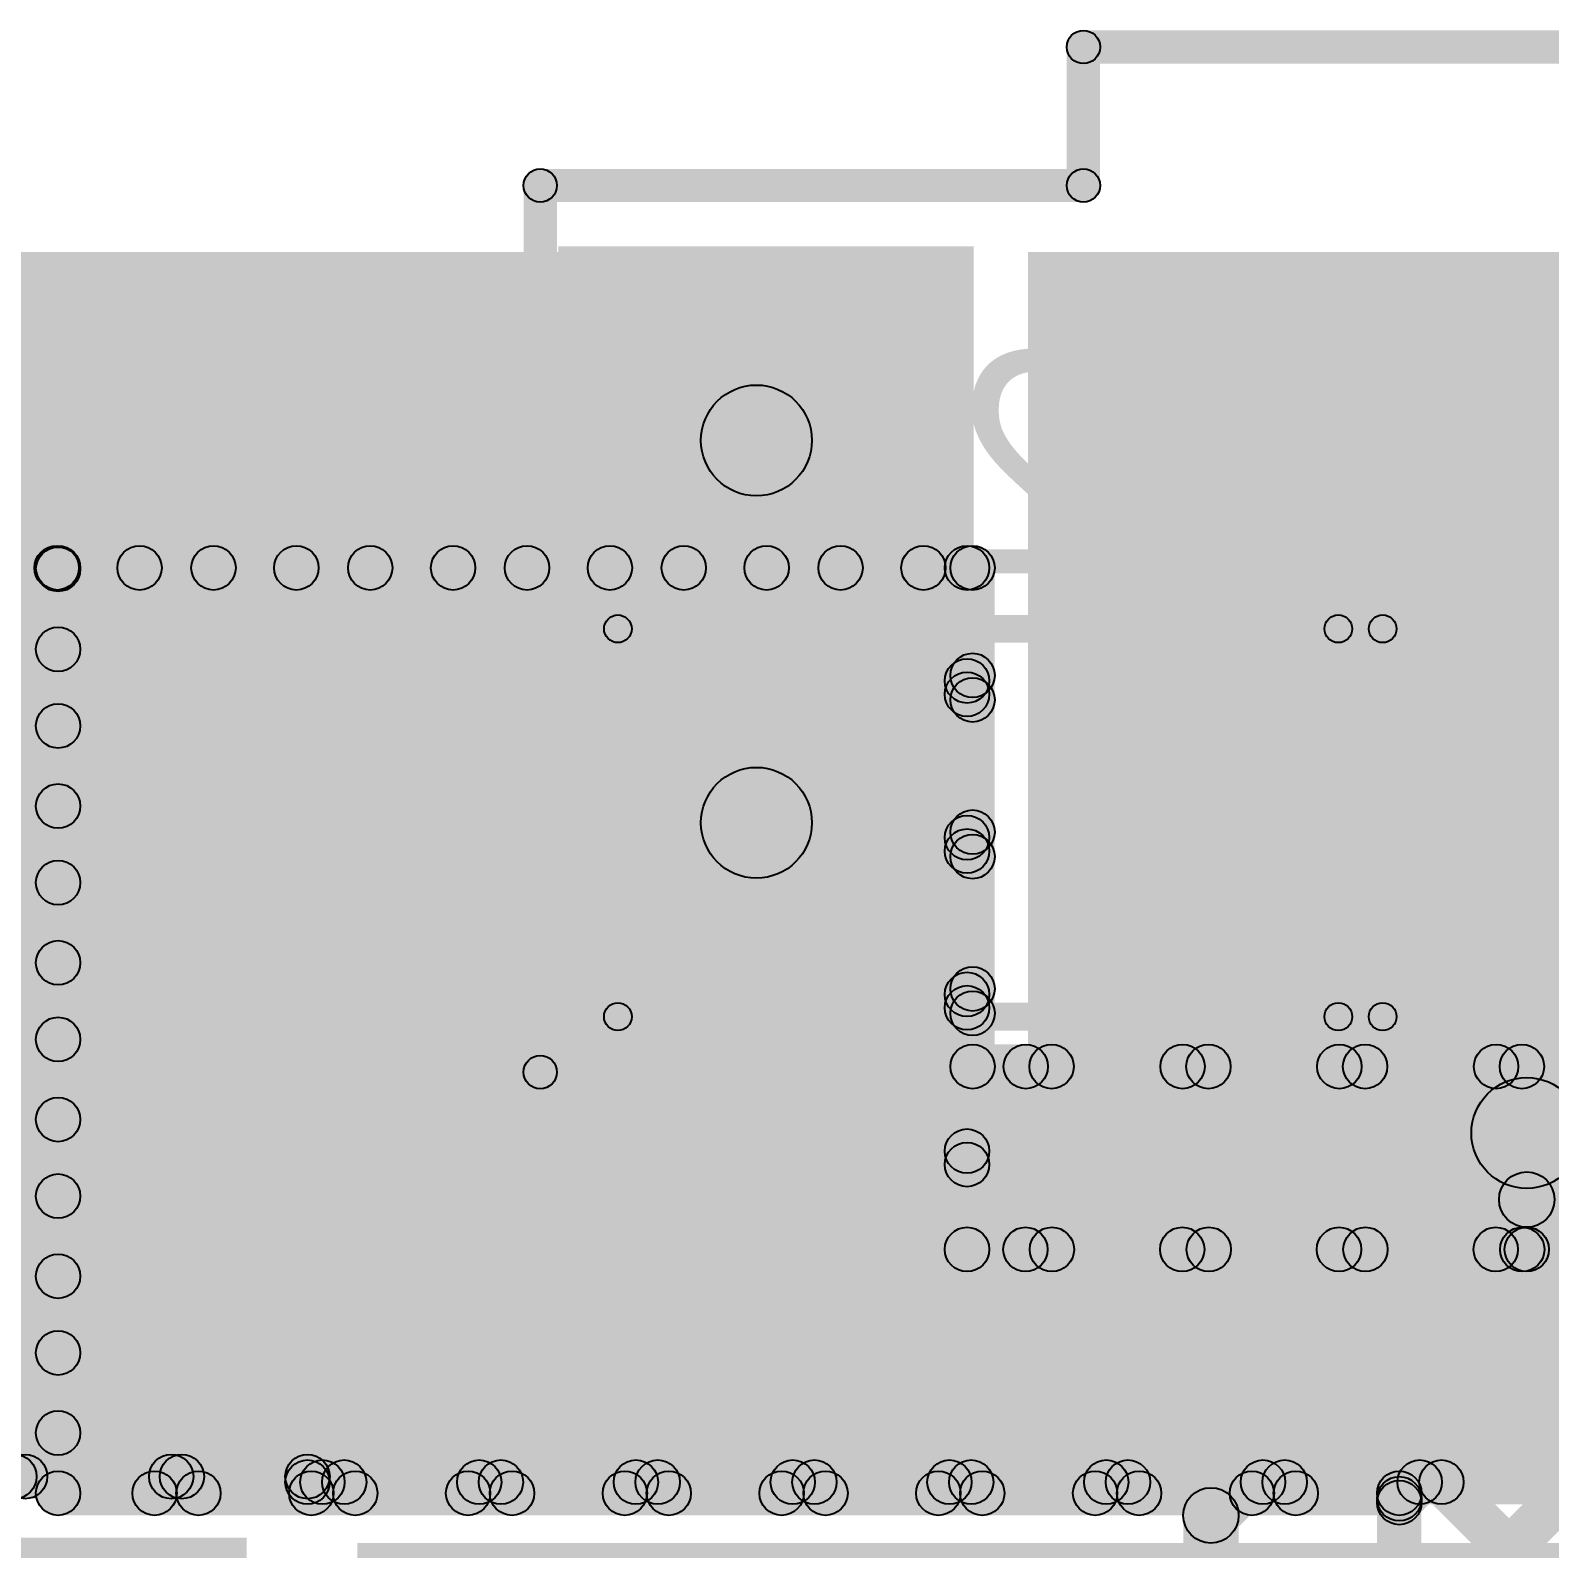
# Model space of a CAD drawing. Header units: millimetres. Extents: x 3.07 to 5.81, y 1.29 to 3.84.
# Drawn here: x 3.891 to 4.1651, y 3.564 to 3.838 of the extents above; entities that cross this region are included whole.
import ezdxf

# ---------------------------------------------------------------- set-up
doc = ezdxf.new("R2010")
doc.units = ezdxf.units.MM
doc.header["$MEASUREMENT"] = 0
for name, color, linetype in [('BottomLayer', 5, 'Continuous'), ('BottomOverlay', 54, 'Continuous'), ('BottomPaste', 16, 'Continuous'), ('BottomSolder', 6, 'Continuous'), ('TopLayer', 1, 'Continuous'), ('TopOverlay', 2, 'Continuous'), ('TopPaste', 8, 'Continuous'), ('TopSolder', 216, 'Continuous'), ('ViaHoleLayer', 16, 'Continuous')]:
    doc.layers.add(name, color=color, linetype=linetype)

# ---------------------------------------------------------------- blocks, each defined once
blk = doc.blocks.new('KSS221GLFS_11')
at = {"layer": 'TopLayer'}
for points in [[(-0.14076, 0.065), (-0.07383, 0.065), (-0.07383, -0.065), (-0.14076, -0.065)], [(0.07383, 0.065), (0.14076, 0.065), (0.14076, -0.065), (0.07383, -0.065)]]:
    blk.add_hatch(color=1, dxfattribs=at).paths.add_polyline_path(points)
at = {"layer": 'TopOverlay'}
h = blk.add_hatch(color=2, dxfattribs=at)
edge = h.paths.add_edge_path()
edge.add_arc((-0.148, 0.08), 0.003, 0, 360)
h = blk.add_hatch(color=2, dxfattribs=at)
edge = h.paths.add_edge_path()
edge.add_arc((-0.148, 0.08), 0.003, 0, 360)
for points in [[(0.148, 0.083), (0.148, 0.077), (-0.148, 0.077), (-0.148, 0.083)], [(-0.151, 0.08), (-0.145, 0.08), (-0.145, -0.079), (-0.151, -0.079)], [(0.145, 0.08), (0.151, 0.08), (0.151, -0.08), (0.145, -0.08)], [(-0.05, -0.076), (-0.05, -0.082), (-0.148, -0.082), (-0.148, -0.076)], [(-0.053, -0.079), (-0.047, -0.079), (-0.047, -0.105), (-0.053, -0.105)], [(0.148, -0.077), (0.148, -0.083), (0.05, -0.083), (0.05, -0.077)], [(0.047, -0.08), (0.053, -0.08), (0.053, -0.105), (0.047, -0.105)], [(0.05, -0.102), (0.05, -0.108), (-0.05, -0.108), (-0.05, -0.102)]]:
    blk.add_hatch(color=2, dxfattribs=at).paths.add_polyline_path(points)
h = blk.add_hatch(color=2, dxfattribs=at)
edge = h.paths.add_edge_path()
edge.add_arc((0.148, 0.08), 0.003, 0, 360)
h = blk.add_hatch(color=2, dxfattribs=at)
edge = h.paths.add_edge_path()
edge.add_arc((0.148, 0.08), 0.003, 0, 360)
h = blk.add_hatch(color=2, dxfattribs=at)
edge = h.paths.add_edge_path()
edge.add_arc((-0.148, -0.079), 0.003, 0, 360)
h = blk.add_hatch(color=2, dxfattribs=at)
edge = h.paths.add_edge_path()
edge.add_arc((-0.148, -0.079), 0.003, 0, 360)
h = blk.add_hatch(color=2, dxfattribs=at)
edge = h.paths.add_edge_path()
edge.add_arc((-0.05, -0.079), 0.003, 0, 360)
h = blk.add_hatch(color=2, dxfattribs=at)
edge = h.paths.add_edge_path()
edge.add_arc((-0.05, -0.079), 0.003, 0, 360)
h = blk.add_hatch(color=2, dxfattribs=at)
edge = h.paths.add_edge_path()
edge.add_arc((0.05, -0.08), 0.003, 0, 360)
h = blk.add_hatch(color=2, dxfattribs=at)
edge = h.paths.add_edge_path()
edge.add_arc((0.05, -0.08), 0.003, 0, 360)
h = blk.add_hatch(color=2, dxfattribs=at)
edge = h.paths.add_edge_path()
edge.add_arc((0.148, -0.08), 0.003, 0, 360)
h = blk.add_hatch(color=2, dxfattribs=at)
edge = h.paths.add_edge_path()
edge.add_arc((0.148, -0.08), 0.003, 0, 360)
h = blk.add_hatch(color=2, dxfattribs=at)
edge = h.paths.add_edge_path()
edge.add_arc((-0.05, -0.105), 0.003, 0, 360)
h = blk.add_hatch(color=2, dxfattribs=at)
edge = h.paths.add_edge_path()
edge.add_arc((-0.05, -0.105), 0.003, 0, 360)
h = blk.add_hatch(color=2, dxfattribs=at)
edge = h.paths.add_edge_path()
edge.add_arc((0.05, -0.105), 0.003, 0, 360)
h = blk.add_hatch(color=2, dxfattribs=at)
edge = h.paths.add_edge_path()
edge.add_arc((0.05, -0.105), 0.003, 0, 360)
at = {"layer": 'TopPaste'}
for points in [[(-0.14076, 0.065), (-0.07383, 0.065), (-0.07383, -0.065), (-0.14076, -0.065)], [(0.07383, 0.065), (0.14076, 0.065), (0.14076, -0.065), (0.07383, -0.065)]]:
    blk.add_hatch(color=8, dxfattribs=at).paths.add_polyline_path(points)
at = {"layer": 'TopSolder'}
for points in [[(-0.14476, 0.069), (-0.06983, 0.069), (-0.06983, -0.069), (-0.14476, -0.069)], [(0.06983, 0.069), (0.14476, 0.069), (0.14476, -0.069), (0.06983, -0.069)]]:
    blk.add_hatch(color=216, dxfattribs=at).paths.add_polyline_path(points)
at = {"layer": 'TopOverlay'}
for centre in [(-0.148, 0.08), (-0.148, 0.08), (0.148, 0.08), (0.148, 0.08), (-0.148, -0.079), (-0.148, -0.079), (-0.05, -0.079), (-0.05, -0.079), (0.05, -0.08), (0.05, -0.08), (0.148, -0.08), (0.148, -0.08), (-0.05, -0.105), (-0.05, -0.105), (0.05, -0.105), (0.05, -0.105)]:
    blk.add_circle(centre, 0.003, dxfattribs=at)
blk = doc.blocks.new('RES0805_B_40')
at = {"layer": 'BottomLayer'}
for points in [[(-0.06, 0.025), (-0.02, 0.025), (-0.02, -0.025), (-0.06, -0.025)], [(0.02, 0.025), (0.06, 0.025), (0.06, -0.025), (0.02, -0.025)]]:
    blk.add_hatch(color=5, dxfattribs=at).paths.add_polyline_path(points)
at = {"layer": 'BottomOverlay'}
h = blk.add_hatch(color=54, dxfattribs=at)
edge = h.paths.add_edge_path()
edge.add_arc((-0.065, 0.035), 0.0025, 0, 360)
h = blk.add_hatch(color=54, dxfattribs=at)
edge = h.paths.add_edge_path()
edge.add_arc((-0.065, 0.035), 0.0025, 0, 360)
for points in [[(-0.065, 0.0325), (-0.065, 0.0375), (0.065, 0.0375), (0.065, 0.0325)], [(-0.0625, -0.035), (-0.0675, -0.035), (-0.0675, 0.035), (-0.0625, 0.035)], [(0.0675, -0.035), (0.0625, -0.035), (0.0625, 0.035), (0.0675, 0.035)], [(-0.065, -0.0375), (-0.065, -0.0325), (0.065, -0.0325), (0.065, -0.0375)]]:
    blk.add_hatch(color=54, dxfattribs=at).paths.add_polyline_path(points)
h = blk.add_hatch(color=54, dxfattribs=at)
edge = h.paths.add_edge_path()
edge.add_arc((0.065, 0.035), 0.0025, 0, 360)
h = blk.add_hatch(color=54, dxfattribs=at)
edge = h.paths.add_edge_path()
edge.add_arc((0.065, 0.035), 0.0025, 0, 360)
h = blk.add_hatch(color=54, dxfattribs=at)
edge = h.paths.add_edge_path()
edge.add_arc((-0.065, -0.035), 0.0025, 0, 360)
h = blk.add_hatch(color=54, dxfattribs=at)
edge = h.paths.add_edge_path()
edge.add_arc((-0.065, -0.035), 0.0025, 0, 360)
h = blk.add_hatch(color=54, dxfattribs=at)
edge = h.paths.add_edge_path()
edge.add_arc((0.065, -0.035), 0.0025, 0, 360)
h = blk.add_hatch(color=54, dxfattribs=at)
edge = h.paths.add_edge_path()
edge.add_arc((0.065, -0.035), 0.0025, 0, 360)
at = {"layer": 'BottomPaste'}
for points in [[(-0.06, 0.025), (-0.02, 0.025), (-0.02, -0.025), (-0.06, -0.025)], [(0.02, 0.025), (0.06, 0.025), (0.06, -0.025), (0.02, -0.025)]]:
    blk.add_hatch(color=16, dxfattribs=at).paths.add_polyline_path(points)
at = {"layer": 'BottomSolder'}
for points in [[(-0.064, 0.029), (-0.016, 0.029), (-0.016, -0.029), (-0.064, -0.029)], [(0.016, 0.029), (0.064, 0.029), (0.064, -0.029), (0.016, -0.029)]]:
    blk.add_hatch(color=6, dxfattribs=at).paths.add_polyline_path(points)
at = {"layer": 'BottomOverlay'}
for centre in [(-0.065, 0.035), (-0.065, 0.035), (0.065, 0.035), (0.065, 0.035), (-0.065, -0.035), (-0.065, -0.035), (0.065, -0.035), (0.065, -0.035)]:
    blk.add_circle(centre, 0.0025, dxfattribs=at)
blk = doc.blocks.new('EEE_TC1A561UV_81')
at = {"layer": 'TopOverlay'}
for points in [[(-0.16246, 0.10646), (-0.16954, 0.11354), (-0.11254, 0.17054), (-0.10546, 0.16346)], [(-0.109, 0.162), (-0.109, 0.172), (0.133, 0.172), (0.133, 0.162)], [(-0.161, 0.048), (-0.171, 0.048), (-0.171, 0.11), (-0.161, 0.11)]]:
    blk.add_hatch(color=2, dxfattribs=at).paths.add_polyline_path(points)
h = blk.add_hatch(color=2, dxfattribs=at)
edge = h.paths.add_edge_path()
edge.add_arc((-0.109, 0.167), 0.005, 0, 360)
h = blk.add_hatch(color=2, dxfattribs=at)
edge = h.paths.add_edge_path()
edge.add_arc((-0.109, 0.167), 0.005, 0, 360)
h = blk.add_hatch(color=2, dxfattribs=at)
edge = h.paths.add_edge_path()
edge.add_arc((-0.166, 0.11), 0.005, 0, 360)
h = blk.add_hatch(color=2, dxfattribs=at)
edge = h.paths.add_edge_path()
edge.add_arc((-0.166, 0.11), 0.005, 0, 360)
for centre in [(-0.109, 0.167), (-0.109, 0.167), (-0.166, 0.11), (-0.166, 0.11)]:
    blk.add_circle(centre, 0.005, dxfattribs=at)
blk = doc.blocks.new('C__0805_B_87')
at = {"layer": 'BottomLayer'}
for points in [[(-0.06, 0.03), (-0.02, 0.03), (-0.02, -0.03), (-0.06, -0.03)], [(0.02, 0.03), (0.06, 0.03), (0.06, -0.03), (0.02, -0.03)]]:
    blk.add_hatch(color=5, dxfattribs=at).paths.add_polyline_path(points)
at = {"layer": 'BottomOverlay'}
h = blk.add_hatch(color=54, dxfattribs=at)
edge = h.paths.add_edge_path()
edge.add_arc((-0.065, 0.035), 0.0025, 0, 360)
h = blk.add_hatch(color=54, dxfattribs=at)
edge = h.paths.add_edge_path()
edge.add_arc((-0.065, 0.035), 0.0025, 0, 360)
for points in [[(0.065, 0.0375), (0.065, 0.0325), (-0.065, 0.0325), (-0.065, 0.0375)], [(-0.0675, 0.035), (-0.0625, 0.035), (-0.0625, -0.035), (-0.0675, -0.035)], [(0.0625, 0.035), (0.0675, 0.035), (0.0675, -0.035), (0.0625, -0.035)], [(0.065, -0.0325), (0.065, -0.0375), (-0.065, -0.0375), (-0.065, -0.0325)]]:
    blk.add_hatch(color=54, dxfattribs=at).paths.add_polyline_path(points)
h = blk.add_hatch(color=54, dxfattribs=at)
edge = h.paths.add_edge_path()
edge.add_arc((0.065, 0.035), 0.0025, 0, 360)
h = blk.add_hatch(color=54, dxfattribs=at)
edge = h.paths.add_edge_path()
edge.add_arc((0.065, 0.035), 0.0025, 0, 360)
h = blk.add_hatch(color=54, dxfattribs=at)
edge = h.paths.add_edge_path()
edge.add_arc((-0.065, -0.035), 0.0025, 0, 360)
h = blk.add_hatch(color=54, dxfattribs=at)
edge = h.paths.add_edge_path()
edge.add_arc((-0.065, -0.035), 0.0025, 0, 360)
h = blk.add_hatch(color=54, dxfattribs=at)
edge = h.paths.add_edge_path()
edge.add_arc((0.065, -0.035), 0.0025, 0, 360)
h = blk.add_hatch(color=54, dxfattribs=at)
edge = h.paths.add_edge_path()
edge.add_arc((0.065, -0.035), 0.0025, 0, 360)
at = {"layer": 'BottomPaste'}
for points in [[(-0.06, 0.03), (-0.02, 0.03), (-0.02, -0.03), (-0.06, -0.03)], [(0.02, 0.03), (0.06, 0.03), (0.06, -0.03), (0.02, -0.03)]]:
    blk.add_hatch(color=16, dxfattribs=at).paths.add_polyline_path(points)
at = {"layer": 'BottomSolder'}
for points in [[(-0.064, 0.034), (-0.016, 0.034), (-0.016, -0.034), (-0.064, -0.034)], [(0.016, 0.034), (0.064, 0.034), (0.064, -0.034), (0.016, -0.034)]]:
    blk.add_hatch(color=6, dxfattribs=at).paths.add_polyline_path(points)
at = {"layer": 'BottomOverlay'}
for centre in [(-0.065, 0.035), (-0.065, 0.035), (0.065, 0.035), (0.065, 0.035), (-0.065, -0.035), (-0.065, -0.035), (0.065, -0.035), (0.065, -0.035)]:
    blk.add_circle(centre, 0.0025, dxfattribs=at)

msp = doc.modelspace()

# ---------------------------------------------------------------- hatches: boundary and pattern name
at = {"layer": 'BottomLayer'}
for points in [[(4.071, 3.629), (4.193, 3.629), (4.193, 3.798), (4.071, 3.798)], [(4.032, 3.695), (4.012, 3.695), (4.012, 3.764), (4.032, 3.764)], [(3.896, 3.737), (3.896, 3.745), (4.06, 3.745), (4.06, 3.737)], [(3.89883, 3.69518), (3.89317, 3.70084), (3.93616, 3.74383), (3.94182, 3.73817)], [(3.89883, 3.6669), (3.89317, 3.67256), (3.96444, 3.74383), (3.9701, 3.73817)], [(3.89883, 3.72347), (3.89317, 3.72912), (3.90788, 3.74383), (3.91353, 3.73817)], [(3.89883, 3.61033), (3.89317, 3.61599), (4.02101, 3.74383), (4.02667, 3.73817)], [(3.89883, 3.58205), (3.89317, 3.5877), (4.0493, 3.74383), (4.05495, 3.73817)], [(3.89883, 3.63861), (3.89317, 3.64427), (3.99273, 3.74383), (3.99839, 3.73817)], [(3.89317, 3.73793), (3.89883, 3.74358), (4.06558, 3.57683), (4.05993, 3.57117)], [(3.92121, 3.73817), (3.92687, 3.74383), (4.09387, 3.57683), (4.08821, 3.57117)], [(3.94949, 3.73817), (3.95515, 3.74383), (4.06283, 3.63615), (4.05717, 3.63049)], [(3.97778, 3.73817), (3.98344, 3.74383), (4.06283, 3.66444), (4.05717, 3.65878)], [(4.00606, 3.73817), (4.01172, 3.74383), (4.06283, 3.69272), (4.05717, 3.68706)], [(4.03435, 3.73817), (4.04, 3.74383), (4.06283, 3.721), (4.05717, 3.71535)], [(3.9, 3.574), (3.892, 3.574), (3.892, 3.741), (3.9, 3.741)], [(4.064, 3.618), (4.056, 3.618), (4.056, 3.741), (4.064, 3.741)], [(3.91624, 3.57117), (3.91058, 3.57683), (4.05717, 3.72342), (4.06283, 3.71776)], [(3.89317, 3.70964), (3.89883, 3.7153), (4.0373, 3.57683), (4.03164, 3.57117)], [(3.94452, 3.57117), (3.93887, 3.57683), (4.05717, 3.69513), (4.06283, 3.68948)], [(3.89317, 3.68136), (3.89883, 3.68701), (4.00901, 3.57683), (4.00336, 3.57117)], [(3.97281, 3.57117), (3.96715, 3.57683), (4.05717, 3.66685), (4.06283, 3.66119)], [(3.89317, 3.65307), (3.89883, 3.65873), (3.98073, 3.57683), (3.97507, 3.57117)], [(4.161, 3.629), (4.161, 3.649), (4.712, 3.649), (4.712, 3.629)], [(4.00109, 3.57117), (3.99543, 3.57683), (4.05717, 3.63857), (4.06283, 3.63291)], [(3.89317, 3.62479), (3.89883, 3.63044), (3.95244, 3.57683), (3.94679, 3.57117)], [(4.06, 3.614), (4.06, 3.622), (4.161, 3.622), (4.161, 3.614)], [(4.161, 3.614), (4.161, 3.622), (4.204, 3.622), (4.204, 3.614)], [(4.161, 3.614), (4.161, 3.622), (4.204, 3.622), (4.204, 3.614)], [(4.02938, 3.57117), (4.02372, 3.57683), (4.06772, 3.62083), (4.07338, 3.61517)], [(4.05766, 3.57117), (4.052, 3.57683), (4.096, 3.62083), (4.10166, 3.61517)], [(4.07249, 3.61517), (4.07815, 3.62083), (4.12215, 3.57683), (4.11649, 3.57117)], [(4.08594, 3.57117), (4.08029, 3.57683), (4.12429, 3.62083), (4.12994, 3.61517)], [(4.10078, 3.61517), (4.10644, 3.62083), (4.67283, 3.05444), (4.66717, 3.04878)], [(4.11423, 3.57117), (4.10857, 3.57683), (4.15257, 3.62083), (4.15823, 3.61517)], [(4.12906, 3.61517), (4.13472, 3.62083), (4.67283, 3.08272), (4.66717, 3.07706)], [(4.14083, 3.5412), (4.13517, 3.54686), (4.20914, 3.62083), (4.2148, 3.61517)], [(4.14083, 3.56949), (4.13517, 3.57514), (4.18086, 3.62083), (4.18651, 3.61517)], [(4.15735, 3.61517), (4.163, 3.62083), (4.67283, 3.111), (4.66717, 3.10535)], [(3.89317, 3.5965), (3.89883, 3.60216), (3.92416, 3.57683), (3.9185, 3.57117)], [(3.896, 3.57), (3.896, 3.578), (4.138, 3.578), (4.138, 3.57)], [(4.142, 3.51), (4.134, 3.51), (4.134, 3.573), (4.142, 3.573)], [(4.142, 3.51), (4.134, 3.51), (4.134, 3.573), (4.142, 3.573)]]:
    msp.add_hatch(color=5, dxfattribs=at).paths.add_polyline_path(points)
h = msp.add_hatch(color=5, dxfattribs=at)
edge = h.paths.add_edge_path()
edge.add_arc((4.089, 3.778), 0.01181, 0, 360)
h = msp.add_hatch(color=5, dxfattribs=at)
edge = h.paths.add_edge_path()
edge.add_arc((4.115, 3.778), 0.01181, 0, 360)
h = msp.add_hatch(color=5, dxfattribs=at)
edge = h.paths.add_edge_path()
edge.add_arc((4.141, 3.778), 0.01181, 0, 360)
h = msp.add_hatch(color=5, dxfattribs=at)
edge = h.paths.add_edge_path()
edge.add_arc((4.167, 3.778), 0.01181, 0, 360)
h = msp.add_hatch(color=5, dxfattribs=at)
edge = h.paths.add_edge_path()
edge.add_arc((4.022, 3.764), 0.01181, 0, 360)
h = msp.add_hatch(color=5, dxfattribs=at)
edge = h.paths.add_edge_path()
edge.add_arc((4.022, 3.764), 0.01, 0, 360)
h = msp.add_hatch(color=5, dxfattribs=at)
edge = h.paths.add_edge_path()
edge.add_arc((3.896, 3.741), 0.004, 0, 360)
h = msp.add_hatch(color=5, dxfattribs=at)
edge = h.paths.add_edge_path()
edge.add_arc((3.896, 3.741), 0.004, 0, 360)
h = msp.add_hatch(color=5, dxfattribs=at)
edge = h.paths.add_edge_path()
edge.add_arc((3.896, 3.74075), 0.004, 0, 360)
h = msp.add_hatch(color=5, dxfattribs=at)
edge = h.paths.add_edge_path()
edge.add_arc((3.9107, 3.741), 0.004, 0, 360)
h = msp.add_hatch(color=5, dxfattribs=at)
edge = h.paths.add_edge_path()
edge.add_arc((3.92404, 3.741), 0.004, 0, 360)
h = msp.add_hatch(color=5, dxfattribs=at)
edge = h.paths.add_edge_path()
edge.add_arc((3.93899, 3.741), 0.004, 0, 360)
h = msp.add_hatch(color=5, dxfattribs=at)
edge = h.paths.add_edge_path()
edge.add_arc((3.95232, 3.741), 0.004, 0, 360)
h = msp.add_hatch(color=5, dxfattribs=at)
edge = h.paths.add_edge_path()
edge.add_arc((3.96727, 3.741), 0.004, 0, 360)
h = msp.add_hatch(color=5, dxfattribs=at)
edge = h.paths.add_edge_path()
edge.add_arc((3.98061, 3.741), 0.004, 0, 360)
h = msp.add_hatch(color=5, dxfattribs=at)
edge = h.paths.add_edge_path()
edge.add_arc((3.99556, 3.741), 0.004, 0, 360)
h = msp.add_hatch(color=5, dxfattribs=at)
edge = h.paths.add_edge_path()
edge.add_arc((4.00889, 3.741), 0.004, 0, 360)
h = msp.add_hatch(color=5, dxfattribs=at)
edge = h.paths.add_edge_path()
edge.add_arc((4.02384, 3.741), 0.004, 0, 360)
h = msp.add_hatch(color=5, dxfattribs=at)
edge = h.paths.add_edge_path()
edge.add_arc((4.03718, 3.741), 0.004, 0, 360)
h = msp.add_hatch(color=5, dxfattribs=at)
edge = h.paths.add_edge_path()
edge.add_arc((4.05213, 3.741), 0.004, 0, 360)
h = msp.add_hatch(color=5, dxfattribs=at)
edge = h.paths.add_edge_path()
edge.add_arc((4.06, 3.741), 0.004, 0, 360)
h = msp.add_hatch(color=5, dxfattribs=at)
edge = h.paths.add_edge_path()
edge.add_arc((4.06, 3.741), 0.004, 0, 360)
h = msp.add_hatch(color=5, dxfattribs=at)
edge = h.paths.add_edge_path()
edge.add_arc((3.896, 3.7263), 0.004, 0, 360)
h = msp.add_hatch(color=5, dxfattribs=at)
edge = h.paths.add_edge_path()
edge.add_arc((4.06, 3.72059), 0.004, 0, 360)
h = msp.add_hatch(color=5, dxfattribs=at)
edge = h.paths.add_edge_path()
edge.add_arc((4.06, 3.71818), 0.004, 0, 360)
h = msp.add_hatch(color=5, dxfattribs=at)
edge = h.paths.add_edge_path()
edge.add_arc((3.896, 3.71247), 0.004, 0, 360)
h = msp.add_hatch(color=5, dxfattribs=at)
edge = h.paths.add_edge_path()
edge.add_arc((4.022, 3.695), 0.01, 0, 360)
h = msp.add_hatch(color=5, dxfattribs=at)
edge = h.paths.add_edge_path()
edge.add_arc((3.896, 3.69801), 0.004, 0, 360)
h = msp.add_hatch(color=5, dxfattribs=at)
edge = h.paths.add_edge_path()
edge.add_arc((4.06, 3.69231), 0.004, 0, 360)
h = msp.add_hatch(color=5, dxfattribs=at)
edge = h.paths.add_edge_path()
edge.add_arc((4.06, 3.68989), 0.004, 0, 360)
h = msp.add_hatch(color=5, dxfattribs=at)
edge = h.paths.add_edge_path()
edge.add_arc((3.896, 3.68419), 0.004, 0, 360)
h = msp.add_hatch(color=5, dxfattribs=at)
edge = h.paths.add_edge_path()
edge.add_arc((3.896, 3.66973), 0.004, 0, 360)
h = msp.add_hatch(color=5, dxfattribs=at)
edge = h.paths.add_edge_path()
edge.add_arc((4.06, 3.66402), 0.004, 0, 360)
h = msp.add_hatch(color=5, dxfattribs=at)
edge = h.paths.add_edge_path()
edge.add_arc((4.06, 3.66161), 0.004, 0, 360)
h = msp.add_hatch(color=5, dxfattribs=at)
edge = h.paths.add_edge_path()
edge.add_arc((3.896, 3.6559), 0.004, 0, 360)
h = msp.add_hatch(color=5, dxfattribs=at)
edge = h.paths.add_edge_path()
edge.add_arc((4.161, 3.639), 0.01, 0, 360)
h = msp.add_hatch(color=5, dxfattribs=at)
edge = h.paths.add_edge_path()
edge.add_arc((3.896, 3.64144), 0.004, 0, 360)
h = msp.add_hatch(color=5, dxfattribs=at)
edge = h.paths.add_edge_path()
edge.add_arc((4.06, 3.63574), 0.004, 0, 360)
h = msp.add_hatch(color=5, dxfattribs=at)
edge = h.paths.add_edge_path()
edge.add_arc((4.06, 3.63332), 0.004, 0, 360)
h = msp.add_hatch(color=5, dxfattribs=at)
edge = h.paths.add_edge_path()
edge.add_arc((3.896, 3.62762), 0.004, 0, 360)
h = msp.add_hatch(color=5, dxfattribs=at)
edge = h.paths.add_edge_path()
edge.add_arc((4.06, 3.618), 0.004, 0, 360)
h = msp.add_hatch(color=5, dxfattribs=at)
edge = h.paths.add_edge_path()
edge.add_arc((4.06, 3.618), 0.004, 0, 360)
h = msp.add_hatch(color=5, dxfattribs=at)
edge = h.paths.add_edge_path()
edge.add_arc((4.07055, 3.618), 0.004, 0, 360)
h = msp.add_hatch(color=5, dxfattribs=at)
edge = h.paths.add_edge_path()
edge.add_arc((4.07532, 3.618), 0.004, 0, 360)
h = msp.add_hatch(color=5, dxfattribs=at)
edge = h.paths.add_edge_path()
edge.add_arc((4.09883, 3.618), 0.004, 0, 360)
h = msp.add_hatch(color=5, dxfattribs=at)
edge = h.paths.add_edge_path()
edge.add_arc((4.10361, 3.618), 0.004, 0, 360)
h = msp.add_hatch(color=5, dxfattribs=at)
edge = h.paths.add_edge_path()
edge.add_arc((4.12712, 3.618), 0.004, 0, 360)
h = msp.add_hatch(color=5, dxfattribs=at)
edge = h.paths.add_edge_path()
edge.add_arc((4.13189, 3.618), 0.004, 0, 360)
h = msp.add_hatch(color=5, dxfattribs=at)
edge = h.paths.add_edge_path()
edge.add_arc((4.1554, 3.618), 0.004, 0, 360)
h = msp.add_hatch(color=5, dxfattribs=at)
edge = h.paths.add_edge_path()
edge.add_arc((4.16018, 3.618), 0.004, 0, 360)
h = msp.add_hatch(color=5, dxfattribs=at)
edge = h.paths.add_edge_path()
edge.add_arc((4.161, 3.618), 0.004, 0, 360)
h = msp.add_hatch(color=5, dxfattribs=at)
edge = h.paths.add_edge_path()
edge.add_arc((4.161, 3.618), 0.004, 0, 360)
h = msp.add_hatch(color=5, dxfattribs=at)
edge = h.paths.add_edge_path()
edge.add_arc((4.161, 3.618), 0.004, 0, 360)
h = msp.add_hatch(color=5, dxfattribs=at)
edge = h.paths.add_edge_path()
edge.add_arc((3.896, 3.61316), 0.004, 0, 360)
h = msp.add_hatch(color=5, dxfattribs=at)
edge = h.paths.add_edge_path()
edge.add_arc((3.896, 3.59933), 0.004, 0, 360)
h = msp.add_hatch(color=5, dxfattribs=at)
edge = h.paths.add_edge_path()
edge.add_arc((3.896, 3.58487), 0.004, 0, 360)
h = msp.add_hatch(color=5, dxfattribs=at)
edge = h.paths.add_edge_path()
edge.add_arc((3.896, 3.574), 0.004, 0, 360)
h = msp.add_hatch(color=5, dxfattribs=at)
edge = h.paths.add_edge_path()
edge.add_arc((3.896, 3.574), 0.004, 0, 360)
h = msp.add_hatch(color=5, dxfattribs=at)
edge = h.paths.add_edge_path()
edge.add_arc((3.91341, 3.574), 0.004, 0, 360)
h = msp.add_hatch(color=5, dxfattribs=at)
edge = h.paths.add_edge_path()
edge.add_arc((3.92133, 3.574), 0.004, 0, 360)
h = msp.add_hatch(color=5, dxfattribs=at)
edge = h.paths.add_edge_path()
edge.add_arc((3.94169, 3.574), 0.004, 0, 360)
h = msp.add_hatch(color=5, dxfattribs=at)
edge = h.paths.add_edge_path()
edge.add_arc((3.94962, 3.574), 0.004, 0, 360)
h = msp.add_hatch(color=5, dxfattribs=at)
edge = h.paths.add_edge_path()
edge.add_arc((3.96998, 3.574), 0.004, 0, 360)
h = msp.add_hatch(color=5, dxfattribs=at)
edge = h.paths.add_edge_path()
edge.add_arc((3.9779, 3.574), 0.004, 0, 360)
h = msp.add_hatch(color=5, dxfattribs=at)
edge = h.paths.add_edge_path()
edge.add_arc((3.99826, 3.574), 0.004, 0, 360)
h = msp.add_hatch(color=5, dxfattribs=at)
edge = h.paths.add_edge_path()
edge.add_arc((4.00619, 3.574), 0.004, 0, 360)
h = msp.add_hatch(color=5, dxfattribs=at)
edge = h.paths.add_edge_path()
edge.add_arc((4.02655, 3.574), 0.004, 0, 360)
h = msp.add_hatch(color=5, dxfattribs=at)
edge = h.paths.add_edge_path()
edge.add_arc((4.03447, 3.574), 0.004, 0, 360)
h = msp.add_hatch(color=5, dxfattribs=at)
edge = h.paths.add_edge_path()
edge.add_arc((4.05483, 3.574), 0.004, 0, 360)
h = msp.add_hatch(color=5, dxfattribs=at)
edge = h.paths.add_edge_path()
edge.add_arc((4.06275, 3.574), 0.004, 0, 360)
h = msp.add_hatch(color=5, dxfattribs=at)
edge = h.paths.add_edge_path()
edge.add_arc((4.08312, 3.574), 0.004, 0, 360)
h = msp.add_hatch(color=5, dxfattribs=at)
edge = h.paths.add_edge_path()
edge.add_arc((4.09104, 3.574), 0.004, 0, 360)
h = msp.add_hatch(color=5, dxfattribs=at)
edge = h.paths.add_edge_path()
edge.add_arc((4.1114, 3.574), 0.004, 0, 360)
h = msp.add_hatch(color=5, dxfattribs=at)
edge = h.paths.add_edge_path()
edge.add_arc((4.11932, 3.574), 0.004, 0, 360)
h = msp.add_hatch(color=5, dxfattribs=at)
edge = h.paths.add_edge_path()
edge.add_arc((4.138, 3.574), 0.004, 0, 360)
h = msp.add_hatch(color=5, dxfattribs=at)
edge = h.paths.add_edge_path()
edge.add_arc((4.138, 3.573), 0.004, 0, 360)
h = msp.add_hatch(color=5, dxfattribs=at)
edge = h.paths.add_edge_path()
edge.add_arc((4.138, 3.573), 0.004, 0, 360)
h = msp.add_hatch(color=5, dxfattribs=at)
edge = h.paths.add_edge_path()
edge.add_arc((4.138, 3.57232), 0.004, 0, 360)
at = {"layer": 'BottomSolder'}
h = msp.add_hatch(color=6, dxfattribs=at)
edge = h.paths.add_edge_path()
edge.add_arc((4.089, 3.778), 0.01581, 0, 360)
h = msp.add_hatch(color=6, dxfattribs=at)
edge = h.paths.add_edge_path()
edge.add_arc((4.115, 3.778), 0.01581, 0, 360)
h = msp.add_hatch(color=6, dxfattribs=at)
edge = h.paths.add_edge_path()
edge.add_arc((4.141, 3.778), 0.01581, 0, 360)
h = msp.add_hatch(color=6, dxfattribs=at)
edge = h.paths.add_edge_path()
edge.add_arc((4.167, 3.778), 0.01581, 0, 360)
h = msp.add_hatch(color=6, dxfattribs=at)
edge = h.paths.add_edge_path()
edge.add_arc((4.022, 3.764), 0.01581, 0, 360)
at = {"layer": 'TopLayer'}
for points in [[(3.834, 3.623), (4.057, 3.623), (4.057, 3.798), (3.834, 3.798)], [(4.072, 3.662), (4.278, 3.662), (4.278, 3.797), (4.072, 3.797)], [(3.75695, 3.737), (3.75695, 3.745), (4.061, 3.745), (4.061, 3.737)], [(3.74953, 3.57417), (3.74388, 3.57983), (3.90788, 3.74383), (3.91353, 3.73817)], [(3.77782, 3.57417), (3.77216, 3.57983), (3.93616, 3.74383), (3.94182, 3.73817)], [(3.77979, 3.73817), (3.78544, 3.74383), (3.95044, 3.57883), (3.94479, 3.57317)], [(3.8061, 3.57417), (3.80044, 3.57983), (3.96444, 3.74383), (3.9701, 3.73817)], [(3.80807, 3.73817), (3.81373, 3.74383), (3.97873, 3.57883), (3.97307, 3.57317)], [(3.83439, 3.57417), (3.82873, 3.57983), (3.99273, 3.74383), (3.99839, 3.73817)], [(3.83636, 3.73817), (3.84201, 3.74383), (4.00701, 3.57883), (4.00136, 3.57317)], [(3.86267, 3.57417), (3.85701, 3.57983), (4.02101, 3.74383), (4.02667, 3.73817)], [(3.86464, 3.73817), (3.8703, 3.74383), (4.0353, 3.57883), (4.02964, 3.57317)], [(3.89095, 3.57417), (3.8853, 3.57983), (4.0493, 3.74383), (4.05495, 3.73817)], [(3.89293, 3.73817), (3.89858, 3.74383), (4.06358, 3.57883), (4.05793, 3.57317)], [(3.92121, 3.73817), (3.92687, 3.74383), (4.09187, 3.57883), (4.08621, 3.57317)], [(3.94949, 3.73817), (3.95515, 3.74383), (4.12015, 3.57883), (4.11449, 3.57317)], [(3.97778, 3.73817), (3.98344, 3.74383), (4.06383, 3.66344), (4.05817, 3.65778)], [(4.00606, 3.73817), (4.01172, 3.74383), (4.06383, 3.69172), (4.05817, 3.68606)], [(4.03435, 3.73817), (4.04, 3.74383), (4.06383, 3.72), (4.05817, 3.71435)], [(4.065, 3.651), (4.057, 3.651), (4.057, 3.741), (4.065, 3.741)], [(3.7605, 3.72917), (3.76616, 3.73483), (3.92116, 3.57983), (3.9155, 3.57417)], [(3.91924, 3.57417), (3.91358, 3.57983), (4.05817, 3.72442), (4.06383, 3.71876)], [(3.76334, 3.69805), (3.769, 3.70371), (3.89288, 3.57983), (3.88722, 3.57417)], [(3.94652, 3.57317), (3.94087, 3.57883), (4.05817, 3.69613), (4.06383, 3.69048)], [(3.97481, 3.57317), (3.96915, 3.57883), (4.05817, 3.66785), (4.06383, 3.66219)], [(4.061, 3.647), (4.061, 3.655), (4.289, 3.655), (4.289, 3.647)], [(4.00309, 3.57317), (3.99743, 3.57883), (4.07243, 3.65383), (4.07809, 3.64817)], [(4.03138, 3.57317), (4.02572, 3.57883), (4.10072, 3.65383), (4.10638, 3.64817)], [(4.05966, 3.57317), (4.054, 3.57883), (4.129, 3.65383), (4.13466, 3.64817)], [(4.06778, 3.64817), (4.07344, 3.65383), (4.14844, 3.57883), (4.14278, 3.57317)], [(4.08794, 3.57317), (4.08229, 3.57883), (4.15729, 3.65383), (4.16294, 3.64817)], [(4.09606, 3.64817), (4.10172, 3.65383), (4.17672, 3.57883), (4.17106, 3.57317)], [(4.11623, 3.57317), (4.11057, 3.57883), (4.18557, 3.65383), (4.19123, 3.64817)], [(4.12435, 3.64817), (4.13, 3.65383), (4.205, 3.57883), (4.19935, 3.57317)], [(4.14451, 3.57317), (4.13886, 3.57883), (4.21386, 3.65383), (4.21951, 3.64817)], [(4.15263, 3.64817), (4.15829, 3.65383), (4.23329, 3.57883), (4.22763, 3.57317)], [(3.619, 3.575), (4.498, 3.575), (4.498, 3.647), (3.619, 3.647)], [(3.337, 3.573), (3.337, 3.581), (3.941, 3.581), (3.941, 3.573)], [(3.941, 3.572), (3.941, 3.58), (4.296, 3.58), (4.296, 3.572)], [(3.068, 3.251), (3.93, 3.251), (3.93, 3.566), (3.068, 3.566)], [(3.95, 3.064), (4.285, 3.064), (4.285, 3.565), (3.95, 3.565)]]:
    msp.add_hatch(color=1, dxfattribs=at).paths.add_polyline_path(points)
h = msp.add_hatch(color=1, dxfattribs=at)
edge = h.paths.add_edge_path()
edge.add_arc((4.089, 3.778), 0.01181, 0, 360)
h = msp.add_hatch(color=1, dxfattribs=at)
edge = h.paths.add_edge_path()
edge.add_arc((4.115, 3.778), 0.01181, 0, 360)
h = msp.add_hatch(color=1, dxfattribs=at)
edge = h.paths.add_edge_path()
edge.add_arc((4.141, 3.778), 0.01181, 0, 360)
h = msp.add_hatch(color=1, dxfattribs=at)
edge = h.paths.add_edge_path()
edge.add_arc((4.167, 3.778), 0.01181, 0, 360)
h = msp.add_hatch(color=1, dxfattribs=at)
edge = h.paths.add_edge_path()
edge.add_arc((4.022, 3.764), 0.01181, 0, 360)
h = msp.add_hatch(color=1, dxfattribs=at)
edge = h.paths.add_edge_path()
edge.add_arc((3.89575, 3.741), 0.004, 0, 360)
h = msp.add_hatch(color=1, dxfattribs=at)
edge = h.paths.add_edge_path()
edge.add_arc((3.9107, 3.741), 0.004, 0, 360)
h = msp.add_hatch(color=1, dxfattribs=at)
edge = h.paths.add_edge_path()
edge.add_arc((3.92404, 3.741), 0.004, 0, 360)
h = msp.add_hatch(color=1, dxfattribs=at)
edge = h.paths.add_edge_path()
edge.add_arc((3.93899, 3.741), 0.004, 0, 360)
h = msp.add_hatch(color=1, dxfattribs=at)
edge = h.paths.add_edge_path()
edge.add_arc((3.95232, 3.741), 0.004, 0, 360)
h = msp.add_hatch(color=1, dxfattribs=at)
edge = h.paths.add_edge_path()
edge.add_arc((3.96727, 3.741), 0.004, 0, 360)
h = msp.add_hatch(color=1, dxfattribs=at)
edge = h.paths.add_edge_path()
edge.add_arc((3.98061, 3.741), 0.004, 0, 360)
h = msp.add_hatch(color=1, dxfattribs=at)
edge = h.paths.add_edge_path()
edge.add_arc((3.99556, 3.741), 0.004, 0, 360)
h = msp.add_hatch(color=1, dxfattribs=at)
edge = h.paths.add_edge_path()
edge.add_arc((4.00889, 3.741), 0.004, 0, 360)
h = msp.add_hatch(color=1, dxfattribs=at)
edge = h.paths.add_edge_path()
edge.add_arc((4.02384, 3.741), 0.004, 0, 360)
h = msp.add_hatch(color=1, dxfattribs=at)
edge = h.paths.add_edge_path()
edge.add_arc((4.03718, 3.741), 0.004, 0, 360)
h = msp.add_hatch(color=1, dxfattribs=at)
edge = h.paths.add_edge_path()
edge.add_arc((4.05213, 3.741), 0.004, 0, 360)
h = msp.add_hatch(color=1, dxfattribs=at)
edge = h.paths.add_edge_path()
edge.add_arc((4.061, 3.741), 0.004, 0, 360)
h = msp.add_hatch(color=1, dxfattribs=at)
edge = h.paths.add_edge_path()
edge.add_arc((4.061, 3.741), 0.004, 0, 360)
h = msp.add_hatch(color=1, dxfattribs=at)
edge = h.paths.add_edge_path()
edge.add_arc((4.061, 3.72159), 0.004, 0, 360)
h = msp.add_hatch(color=1, dxfattribs=at)
edge = h.paths.add_edge_path()
edge.add_arc((4.061, 3.71718), 0.004, 0, 360)
h = msp.add_hatch(color=1, dxfattribs=at)
edge = h.paths.add_edge_path()
edge.add_arc((4.061, 3.69331), 0.004, 0, 360)
h = msp.add_hatch(color=1, dxfattribs=at)
edge = h.paths.add_edge_path()
edge.add_arc((4.061, 3.68889), 0.004, 0, 360)
h = msp.add_hatch(color=1, dxfattribs=at)
edge = h.paths.add_edge_path()
edge.add_arc((4.061, 3.66502), 0.004, 0, 360)
h = msp.add_hatch(color=1, dxfattribs=at)
edge = h.paths.add_edge_path()
edge.add_arc((4.061, 3.66061), 0.004, 0, 360)
h = msp.add_hatch(color=1, dxfattribs=at)
edge = h.paths.add_edge_path()
edge.add_arc((4.061, 3.651), 0.004, 0, 360)
h = msp.add_hatch(color=1, dxfattribs=at)
edge = h.paths.add_edge_path()
edge.add_arc((4.061, 3.651), 0.004, 0, 360)
h = msp.add_hatch(color=1, dxfattribs=at)
edge = h.paths.add_edge_path()
edge.add_arc((4.07061, 3.651), 0.004, 0, 360)
h = msp.add_hatch(color=1, dxfattribs=at)
edge = h.paths.add_edge_path()
edge.add_arc((4.07526, 3.651), 0.004, 0, 360)
h = msp.add_hatch(color=1, dxfattribs=at)
edge = h.paths.add_edge_path()
edge.add_arc((4.09889, 3.651), 0.004, 0, 360)
h = msp.add_hatch(color=1, dxfattribs=at)
edge = h.paths.add_edge_path()
edge.add_arc((4.10355, 3.651), 0.004, 0, 360)
h = msp.add_hatch(color=1, dxfattribs=at)
edge = h.paths.add_edge_path()
edge.add_arc((4.12718, 3.651), 0.004, 0, 360)
h = msp.add_hatch(color=1, dxfattribs=at)
edge = h.paths.add_edge_path()
edge.add_arc((4.13183, 3.651), 0.004, 0, 360)
h = msp.add_hatch(color=1, dxfattribs=at)
edge = h.paths.add_edge_path()
edge.add_arc((4.15546, 3.651), 0.004, 0, 360)
h = msp.add_hatch(color=1, dxfattribs=at)
edge = h.paths.add_edge_path()
edge.add_arc((4.16012, 3.651), 0.004, 0, 360)
h = msp.add_hatch(color=1, dxfattribs=at)
edge = h.paths.add_edge_path()
edge.add_arc((3.88813, 3.577), 0.004, 0, 360)
h = msp.add_hatch(color=1, dxfattribs=at)
edge = h.paths.add_edge_path()
edge.add_arc((3.89005, 3.577), 0.004, 0, 360)
h = msp.add_hatch(color=1, dxfattribs=at)
edge = h.paths.add_edge_path()
edge.add_arc((3.91641, 3.577), 0.004, 0, 360)
h = msp.add_hatch(color=1, dxfattribs=at)
edge = h.paths.add_edge_path()
edge.add_arc((3.91833, 3.577), 0.004, 0, 360)
h = msp.add_hatch(color=1, dxfattribs=at)
edge = h.paths.add_edge_path()
edge.add_arc((3.941, 3.577), 0.004, 0, 360)
h = msp.add_hatch(color=1, dxfattribs=at)
edge = h.paths.add_edge_path()
edge.add_arc((3.941, 3.576), 0.004, 0, 360)
h = msp.add_hatch(color=1, dxfattribs=at)
edge = h.paths.add_edge_path()
edge.add_arc((3.94369, 3.576), 0.004, 0, 360)
h = msp.add_hatch(color=1, dxfattribs=at)
edge = h.paths.add_edge_path()
edge.add_arc((3.94762, 3.576), 0.004, 0, 360)
h = msp.add_hatch(color=1, dxfattribs=at)
edge = h.paths.add_edge_path()
edge.add_arc((3.97198, 3.576), 0.004, 0, 360)
h = msp.add_hatch(color=1, dxfattribs=at)
edge = h.paths.add_edge_path()
edge.add_arc((3.9759, 3.576), 0.004, 0, 360)
h = msp.add_hatch(color=1, dxfattribs=at)
edge = h.paths.add_edge_path()
edge.add_arc((4.00026, 3.576), 0.004, 0, 360)
h = msp.add_hatch(color=1, dxfattribs=at)
edge = h.paths.add_edge_path()
edge.add_arc((4.00419, 3.576), 0.004, 0, 360)
h = msp.add_hatch(color=1, dxfattribs=at)
edge = h.paths.add_edge_path()
edge.add_arc((4.02855, 3.576), 0.004, 0, 360)
h = msp.add_hatch(color=1, dxfattribs=at)
edge = h.paths.add_edge_path()
edge.add_arc((4.03247, 3.576), 0.004, 0, 360)
h = msp.add_hatch(color=1, dxfattribs=at)
edge = h.paths.add_edge_path()
edge.add_arc((4.05683, 3.576), 0.004, 0, 360)
h = msp.add_hatch(color=1, dxfattribs=at)
edge = h.paths.add_edge_path()
edge.add_arc((4.06075, 3.576), 0.004, 0, 360)
h = msp.add_hatch(color=1, dxfattribs=at)
edge = h.paths.add_edge_path()
edge.add_arc((4.08512, 3.576), 0.004, 0, 360)
h = msp.add_hatch(color=1, dxfattribs=at)
edge = h.paths.add_edge_path()
edge.add_arc((4.08904, 3.576), 0.004, 0, 360)
h = msp.add_hatch(color=1, dxfattribs=at)
edge = h.paths.add_edge_path()
edge.add_arc((4.1134, 3.576), 0.004, 0, 360)
h = msp.add_hatch(color=1, dxfattribs=at)
edge = h.paths.add_edge_path()
edge.add_arc((4.11732, 3.576), 0.004, 0, 360)
h = msp.add_hatch(color=1, dxfattribs=at)
edge = h.paths.add_edge_path()
edge.add_arc((4.14168, 3.576), 0.004, 0, 360)
h = msp.add_hatch(color=1, dxfattribs=at)
edge = h.paths.add_edge_path()
edge.add_arc((4.14561, 3.576), 0.004, 0, 360)
at = {"layer": 'TopSolder'}
h = msp.add_hatch(color=216, dxfattribs=at)
edge = h.paths.add_edge_path()
edge.add_arc((4.089, 3.778), 0.01581, 0, 360)
h = msp.add_hatch(color=216, dxfattribs=at)
edge = h.paths.add_edge_path()
edge.add_arc((4.115, 3.778), 0.01581, 0, 360)
h = msp.add_hatch(color=216, dxfattribs=at)
edge = h.paths.add_edge_path()
edge.add_arc((4.141, 3.778), 0.01581, 0, 360)
h = msp.add_hatch(color=216, dxfattribs=at)
edge = h.paths.add_edge_path()
edge.add_arc((4.167, 3.778), 0.01581, 0, 360)
h = msp.add_hatch(color=216, dxfattribs=at)
edge = h.paths.add_edge_path()
edge.add_arc((4.022, 3.764), 0.01581, 0, 360)
at = {"layer": 'ViaHoleLayer'}
h = msp.add_hatch(color=16, dxfattribs=at)
edge = h.paths.add_edge_path()
edge.add_arc((4.089, 3.778), 0.00787, 0, 360)
h = msp.add_hatch(color=16, dxfattribs=at)
edge = h.paths.add_edge_path()
edge.add_arc((4.115, 3.778), 0.00787, 0, 360)
h = msp.add_hatch(color=16, dxfattribs=at)
edge = h.paths.add_edge_path()
edge.add_arc((4.141, 3.778), 0.00787, 0, 360)
h = msp.add_hatch(color=16, dxfattribs=at)
edge = h.paths.add_edge_path()
edge.add_arc((4.167, 3.778), 0.00787, 0, 360)
h = msp.add_hatch(color=16, dxfattribs=at)
edge = h.paths.add_edge_path()
edge.add_arc((4.022, 3.764), 0.00787, 0, 360)

# ---------------------------------------------------------------- linework, layer by layer
at = {"layer": 'BottomLayer'}
for centre, radius in [((4.022, 3.764), 0.01), ((3.896, 3.741), 0.004), ((3.896, 3.741), 0.004), ((3.896, 3.74075), 0.004), ((3.9107, 3.741), 0.004), ((3.92404, 3.741), 0.004), ((3.93899, 3.741), 0.004), ((3.95232, 3.741), 0.004), ((3.96727, 3.741), 0.004), ((3.98061, 3.741), 0.004), ((3.99556, 3.741), 0.004), ((4.00889, 3.741), 0.004), ((4.02384, 3.741), 0.004), ((4.03718, 3.741), 0.004), ((4.05213, 3.741), 0.004), ((4.06, 3.741), 0.004), ((4.06, 3.741), 0.004), ((3.896, 3.7263), 0.004), ((4.06, 3.72059), 0.004), ((4.06, 3.71818), 0.004), ((3.896, 3.71247), 0.004), ((4.022, 3.695), 0.01), ((3.896, 3.69801), 0.004), ((4.06, 3.69231), 0.004), ((4.06, 3.68989), 0.004), ((3.896, 3.68419), 0.004), ((3.896, 3.66973), 0.004), ((4.06, 3.66402), 0.004), ((4.06, 3.66161), 0.004), ((3.896, 3.6559), 0.004), ((4.161, 3.639), 0.01), ((3.896, 3.64144), 0.004), ((4.06, 3.63574), 0.004), ((4.06, 3.63332), 0.004), ((3.896, 3.62762), 0.004), ((4.06, 3.618), 0.004), ((4.06, 3.618), 0.004), ((4.07055, 3.618), 0.004), ((4.07532, 3.618), 0.004), ((4.09883, 3.618), 0.004), ((4.10361, 3.618), 0.004), ((4.12712, 3.618), 0.004), ((4.13189, 3.618), 0.004), ((4.1554, 3.618), 0.004), ((4.16018, 3.618), 0.004), ((4.161, 3.618), 0.004), ((4.161, 3.618), 0.004), ((4.161, 3.618), 0.004), ((3.896, 3.61316), 0.004), ((3.896, 3.59933), 0.004), ((3.896, 3.58487), 0.004), ((3.896, 3.574), 0.004), ((3.896, 3.574), 0.004), ((3.91341, 3.574), 0.004), ((3.92133, 3.574), 0.004), ((3.94169, 3.574), 0.004), ((3.94962, 3.574), 0.004), ((3.96998, 3.574), 0.004), ((3.9779, 3.574), 0.004), ((3.99826, 3.574), 0.004), ((4.00619, 3.574), 0.004), ((4.02655, 3.574), 0.004), ((4.03447, 3.574), 0.004), ((4.05483, 3.574), 0.004), ((4.06275, 3.574), 0.004), ((4.08312, 3.574), 0.004), ((4.09104, 3.574), 0.004), ((4.1114, 3.574), 0.004), ((4.11932, 3.574), 0.004), ((4.138, 3.574), 0.004), ((4.138, 3.573), 0.004), ((4.138, 3.573), 0.004), ((4.138, 3.57232), 0.004)]:
    msp.add_circle(centre, radius, dxfattribs=at)
at = {"layer": 'TopLayer'}
for centre in [(3.89575, 3.741), (3.9107, 3.741), (3.92404, 3.741), (3.93899, 3.741), (3.95232, 3.741), (3.96727, 3.741), (3.98061, 3.741), (3.99556, 3.741), (4.00889, 3.741), (4.02384, 3.741), (4.03718, 3.741), (4.05213, 3.741), (4.061, 3.741), (4.061, 3.741), (4.061, 3.72159), (4.061, 3.71718), (4.061, 3.69331), (4.061, 3.68889), (4.061, 3.66502), (4.061, 3.66061), (4.061, 3.651), (4.061, 3.651), (4.07061, 3.651), (4.07526, 3.651), (4.09889, 3.651), (4.10355, 3.651), (4.12718, 3.651), (4.13183, 3.651), (4.15546, 3.651), (4.16012, 3.651), (3.88813, 3.577), (3.89005, 3.577), (3.91641, 3.577), (3.91833, 3.577), (3.941, 3.577), (3.941, 3.576), (3.94369, 3.576), (3.94762, 3.576), (3.97198, 3.576), (3.9759, 3.576), (4.00026, 3.576), (4.00419, 3.576), (4.02855, 3.576), (4.03247, 3.576), (4.05683, 3.576), (4.06075, 3.576), (4.08512, 3.576), (4.08904, 3.576), (4.1134, 3.576), (4.11732, 3.576), (4.14168, 3.576), (4.14561, 3.576)]:
    msp.add_circle(centre, 0.004, dxfattribs=at)

# ---------------------------------------------------------------- block references
for name, p, rotation in [('KSS221GLFS_11', (4.131, 3.73), 180), ('C__0805_B_87', (4.062, 3.695), 180), ('RES0805_B_40', (4.2, 3.695), 360), ('EEE_TC1A561UV_81', (4.27, 3.46), 360)]:
    msp.add_blockref(name, p, dxfattribs=dict(rotation=rotation))

# ---------------------------------------------------------------- texts
at = {"layer": 'BottomOverlay', "text_generation_flag": 2}
msp.add_text('C25', height=0.04, dxfattribs=at).set_placement((4.126, 3.74))

doc.saveas('drawing.dxf')
